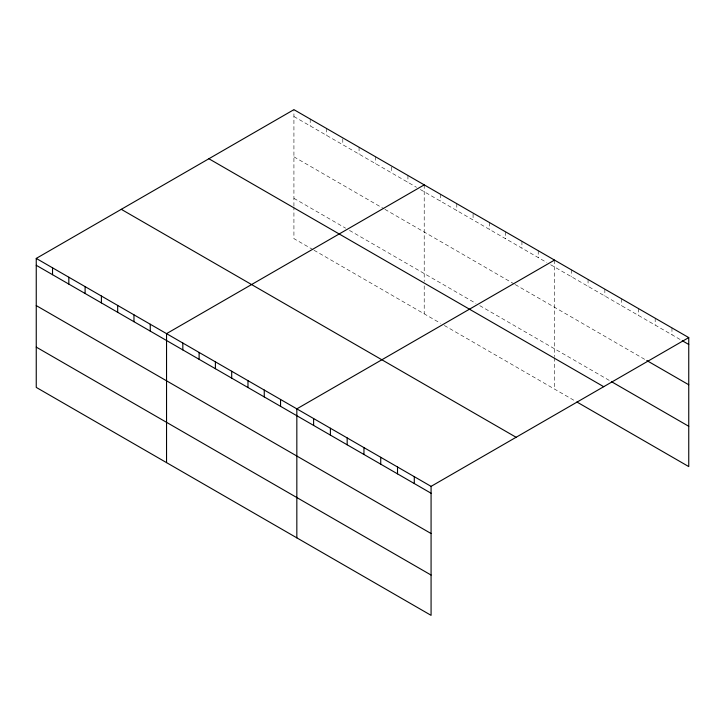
<?xml version="1.0" encoding="UTF-8"?>
<svg xmlns="http://www.w3.org/2000/svg" width="725" height="725" viewBox="0 0 725 725"><rect width="100%" height="100%" fill="white"/><g stroke="black" fill="none" stroke-linecap="round" stroke-linejoin="round"><path stroke-width="0.54" stroke-dasharray="3.62 2.72" d="M293.924 206.172L293.924 109.647M293.924 116.517L416.558 187.313M420.382 189.533L546.849 262.541M550.674 264.752L681.292 340.161M293.924 156.817L383.978 208.809M384.939 209.362L514.27 284.028M515.23 284.581L645.866 360.008M293.924 198.333L345.662 228.203M349.495 230.414L475.953 303.422M479.787 305.642L610.441 381.078M313.091 249.69L293.924 238.634L293.924 207.287M314.043 250.243L440.501 323.259M444.334 325.471L575.016 400.916M671.966 327.908L671.966 334.778M655.192 318.221L655.192 325.09M638.408 308.533L638.408 315.402M621.633 298.845L621.633 305.714M604.849 289.157L604.849 296.027M588.066 279.469L588.066 286.339M571.291 269.782L571.291 276.651M554.507 260.094L554.507 356.618M554.507 357.733L554.507 389.08M538.222 250.696L538.222 257.565M521.937 241.289L521.937 248.158M505.651 231.891L505.651 238.752M489.366 222.484L489.366 229.354M473.081 214.065L473.081 219.947M456.795 203.68L456.795 210.549M440.501 194.273L440.501 201.142M424.216 184.875L424.216 281.391M424.216 285.868L424.216 313.853M407.93 175.468L407.93 182.337M391.645 167.049L391.645 172.94M375.36 156.663L375.36 163.533M359.074 147.266L359.074 154.126M342.789 138.837L342.789 144.728M326.504 128.461L326.504 135.321M310.209 119.054L310.209 125.923"/><path stroke-width="1.09" d="M36.25 258.417L431.076 486.366L431.076 615.353L36.25 387.404L36.25 258.417L293.924 109.647L688.75 337.596L688.75 466.583L576.882 401.994M424.216 184.875L166.542 333.645L166.542 462.623M554.507 260.094L296.833 408.864L296.833 537.85M431.076 486.366L688.75 337.596M682.225 340.696L688.75 344.466M646.8 360.542L688.75 384.767M611.374 381.613L688.75 426.282M208.891 158.748L603.717 386.697M121.283 209.326L516.109 437.275M36.25 265.287L431.076 493.236M36.25 305.587L431.076 533.537M36.25 347.103L431.076 575.052M414.292 476.678L414.292 483.548M397.517 466.991L397.517 473.86M380.734 457.303L380.734 464.172M363.95 447.615L363.95 454.484M347.175 437.927L347.175 444.797M330.392 428.239L330.392 435.109M313.617 418.552L313.617 425.421M280.548 399.466L280.548 406.326M264.263 390.059L264.263 396.928M247.977 380.652L247.977 387.522M231.692 371.254L231.692 378.124M215.398 361.847L215.398 368.717M199.112 352.45L199.112 359.319M182.827 343.043L182.827 349.912M150.256 324.238L150.256 331.108M133.971 314.84L133.971 321.701M117.686 305.433L117.686 312.303M101.4 296.027L101.4 302.896M85.106 286.629L85.106 293.498M68.821 277.222L68.821 284.091M52.535 267.824L52.535 274.693"/></g></svg>
